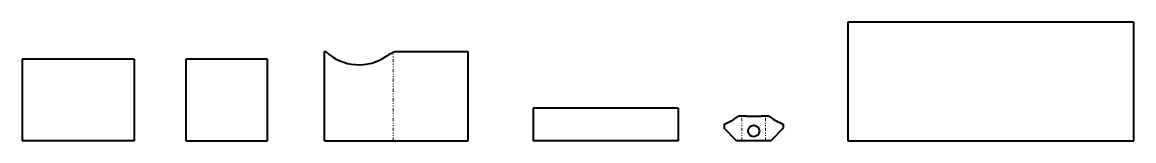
# Model space of a CAD drawing. Header units: millimetres. Extents: x 0 to 1360, y 0 to 145.
import ezdxf

# ---------------------------------------------------------------- set-up
doc = ezdxf.new("R2010")
doc.units = ezdxf.units.MM
doc.linetypes.add('K5LT_BASIC', pattern=[0])
doc.linetypes.add('K5LT_CHAIN_LINE_WITH_2_POINTS', pattern=[12, 4, -2, 1, -2, 1, -2])

msp = doc.modelspace()

# ---------------------------------------------------------------- linework, layer by layer
at = {"color": 7, "linetype": 'K5LT_BASIC', "lineweight": 40, "true_color": 0xffffff}
for p, q in [((1360, 145), (1010, 145)), ((1010, 145), (1010, 0)), ((1360, 0), (1360, 145)), ((370, 109), (371.6, 109)), ((370, 0), (370, 109)), ((455.3, 109), (461.7, 109)), ((461.7, 109), (545.7, 109)), ((545.7, 0), (545.7, 109)), ((0, 100), (0, 0)), ((136.9, 100), (0, 100)), ((136.9, 100), (136.9, 0)), ((300, 100), (200, 100)), ((200, 100), (200, 0)), ((300, 0), (300, 100)), ((802.5, 40), (625, 40)), ((625, 40), (625, 0)), ((802.5, 40), (802.5, 0)), ((886, 30), (876.3, 30)), ((886, 30), (904, 30)), ((913.7, 30), (904, 30)), ((859, 20.5), (859, 15.5)), ((874, 0), (859, 15.5)), ((931, 15.5), (916, 0)), ((931, 20.5), (931, 15.5)), ((136.9, 0), (0, 0)), ((200, 0), (300, 0)), ((370, 0), (446, 0)), ((446, 0), (461.7, 0)), ((461.7, 0), (545.7, 0)), ((875, 0), (874, 0)), ((886, 0), (875, 0)), ((904, 0), (886, 0)), ((915, 0), (904, 0)), ((916, 0), (915, 0)), ((1010, 0), (1360, 0)), ((802.5, 0), (625, 0))]:
    msp.add_line(p, q, dxfattribs=at)
at = {"color": 7, "linetype": 'K5LT_CHAIN_LINE_WITH_2_POINTS', "lineweight": 18, "true_color": 0xffffff}
for p, q in [((453.9, 0), (453.9, 108.3)), ((880.5, 0), (880.5, 30)), ((909.5, 0), (909.5, 30))]:
    msp.add_line(p, q, dxfattribs=at)
at = {"color": 7, "linetype": 'K5LT_BASIC', "lineweight": 40, "true_color": 0xffffff}
msp.add_circle((895, 12), 7, dxfattribs=at)
for centre, start, end in [((412, 152), 226.787, 305.1887), ((839, 76), 289.8149, 307.6018), ((951, 76), 232.3982, 250.1851)]:
    msp.add_arc(centre, 59, start, end, dxfattribs=at)
for points, knots in [([(446, 103.8), (446.5, 104.1), (447.7, 104.8), (449.7, 106), (451.5, 107), (453, 107.9), (453.9, 108.3), (454.6, 108.7), (455.1, 108.9), (455.3, 109)], [0, 0, 0, 0, 1.659561, 3.872308, 6.591059, 7.632782, 8.674506, 9.337253, 10, 10, 10, 10]), ([(875, 29.3), (875.1, 29.3), (875.3, 29.4), (875.6, 29.6), (875.9, 29.8), (876.2, 29.9), (876.3, 30), (876.3, 30)], [0, 0, 0, 0, 0.511778, 1.023557, 1.535335, 2.047114, 2.249497, 2.249497, 2.249497, 2.249497]), ([(913.7, 30), (913.7, 30), (913.8, 29.9), (913.9, 29.9), (914, 29.8), (914.2, 29.7), (914.4, 29.6), (914.7, 29.4), (914.9, 29.3), (915, 29.3)], [0, 0, 0, 0, 0.208769, 0.417538, 0.626307, 0.835076, 1.252615, 1.670153, 2.381769, 2.381769, 2.381769, 2.381769])]:
    msp.add_open_spline(points, degree=3, knots=knots, dxfattribs=at)

doc.saveas('drawing.dxf')
